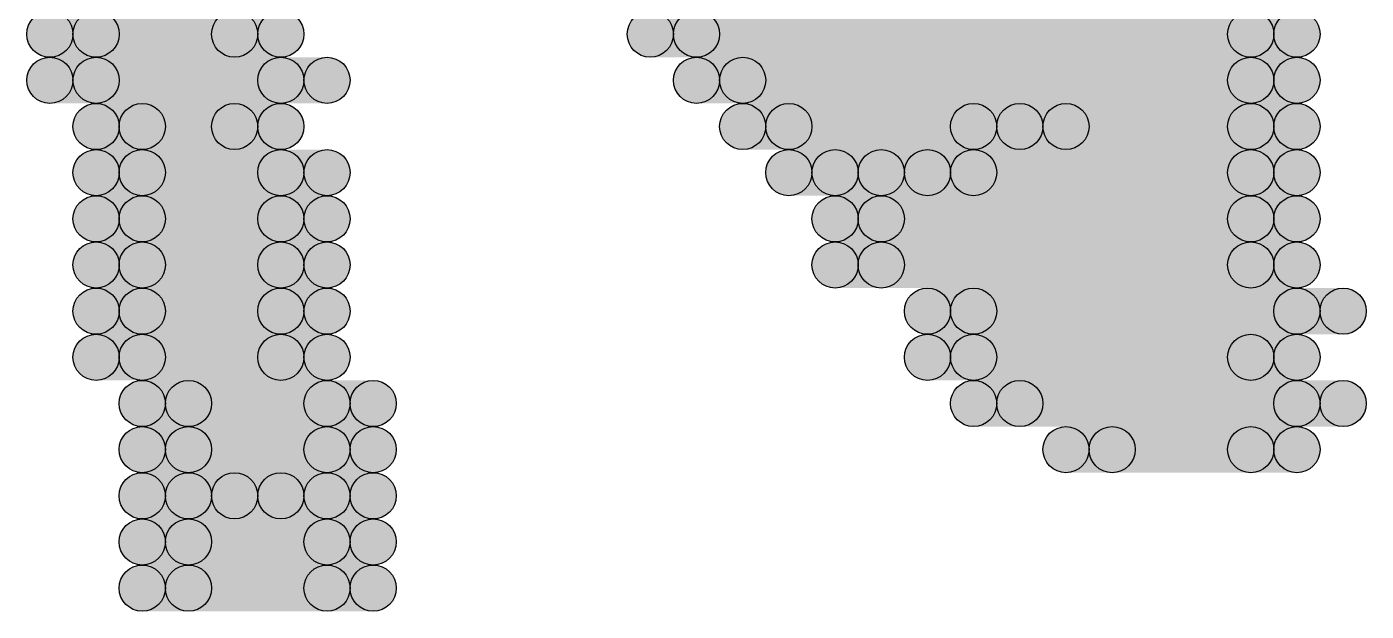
# Model space of a CAD drawing. Header units: millimetres. Extents: x 0 to 137, y 0 to 37.
# Drawn here: x 130.746 to 131.483, y 1.156 to 1.477 of the extents above; entities that cross this region are included whole.
import ezdxf

# ---------------------------------------------------------------- set-up
doc = ezdxf.new("R2010")
doc.units = ezdxf.units.MM
doc.layers.add('TopLayer', color=1, linetype='Continuous')
doc.layers.add('TopSolder', color=216, linetype='Continuous')

msp = doc.modelspace()

# ---------------------------------------------------------------- hatches: boundary and pattern name
at = {"layer": 'TopLayer'}
h = msp.add_hatch(color=1, dxfattribs=at)
edge = h.paths.add_edge_path()
edge.add_arc((130.7846, 1.4732), 0.0127, 0, 360)
for points in [[(130.7846, 1.4605), (130.7846, 1.4859), (130.8862, 1.4859), (130.8862, 1.4605)], [(131.1148, 1.4605), (131.1148, 1.4859), (131.445, 1.4859), (131.445, 1.4605)], [(130.7846, 1.4351), (130.7846, 1.4605), (130.9116, 1.4605), (130.9116, 1.4351)], [(131.1402, 1.4351), (131.1402, 1.4605), (131.445, 1.4605), (131.445, 1.4351)], [(130.81, 1.4097), (130.81, 1.4351), (130.8862, 1.4351), (130.8862, 1.4097)], [(131.1656, 1.4097), (131.1656, 1.4351), (131.2926, 1.4351), (131.2926, 1.4097)], [(131.318, 1.4097), (131.318, 1.4351), (131.445, 1.4351), (131.445, 1.4097)], [(130.81, 1.3843), (130.81, 1.4097), (130.9116, 1.4097), (130.9116, 1.3843)], [(131.191, 1.3843), (131.191, 1.4097), (131.2418, 1.4097), (131.2418, 1.3843)], [(131.2672, 1.3843), (131.2672, 1.4097), (131.445, 1.4097), (131.445, 1.3843)], [(130.81, 1.3589), (130.81, 1.3843), (130.9116, 1.3843), (130.9116, 1.3589)], [(131.2164, 1.3589), (131.2164, 1.3843), (131.445, 1.3843), (131.445, 1.3589)], [(130.81, 1.3335), (130.81, 1.3589), (130.9116, 1.3589), (130.9116, 1.3335)], [(131.2164, 1.3335), (131.2164, 1.3589), (131.445, 1.3589), (131.445, 1.3335)], [(130.81, 1.3081), (130.81, 1.3335), (130.9116, 1.3335), (130.9116, 1.3081)], [(131.2672, 1.3081), (131.2672, 1.3335), (131.4704, 1.3335), (131.4704, 1.3081)], [(130.81, 1.2827), (130.81, 1.3081), (130.9116, 1.3081), (130.9116, 1.2827)], [(131.2672, 1.2827), (131.2672, 1.3081), (131.445, 1.3081), (131.445, 1.2827)], [(130.8354, 1.2573), (130.8354, 1.2827), (130.937, 1.2827), (130.937, 1.2573)], [(131.2926, 1.2573), (131.2926, 1.2827), (131.4704, 1.2827), (131.4704, 1.2573)], [(130.8354, 1.2319), (130.8354, 1.2573), (130.937, 1.2573), (130.937, 1.2319)], [(131.3434, 1.2319), (131.3434, 1.2573), (131.445, 1.2573), (131.445, 1.2319)], [(130.8354, 1.2065), (130.8354, 1.2319), (130.8862, 1.2319), (130.8862, 1.2065)], [(130.9116, 1.2065), (130.9116, 1.2319), (130.937, 1.2319), (130.937, 1.2065)], [(130.8354, 1.1811), (130.8354, 1.2065), (130.937, 1.2065), (130.937, 1.1811)], [(130.8354, 1.1557), (130.8354, 1.1811), (130.937, 1.1811), (130.937, 1.1557)]]:
    msp.add_hatch(color=1, dxfattribs=at).paths.add_polyline_path(points)
h = msp.add_hatch(color=1, dxfattribs=at)
edge = h.paths.add_edge_path()
edge.add_arc((130.8862, 1.4732), 0.0127, 0, 360)
h = msp.add_hatch(color=1, dxfattribs=at)
edge = h.paths.add_edge_path()
edge.add_arc((131.1148, 1.4732), 0.0127, 0, 360)
h = msp.add_hatch(color=1, dxfattribs=at)
edge = h.paths.add_edge_path()
edge.add_arc((131.445, 1.4732), 0.0127, 0, 360)
h = msp.add_hatch(color=1, dxfattribs=at)
edge = h.paths.add_edge_path()
edge.add_arc((130.7846, 1.4478), 0.0127, 0, 360)
h = msp.add_hatch(color=1, dxfattribs=at)
edge = h.paths.add_edge_path()
edge.add_arc((130.9116, 1.4478), 0.0127, 0, 360)
h = msp.add_hatch(color=1, dxfattribs=at)
edge = h.paths.add_edge_path()
edge.add_arc((131.1402, 1.4478), 0.0127, 0, 360)
h = msp.add_hatch(color=1, dxfattribs=at)
edge = h.paths.add_edge_path()
edge.add_arc((131.445, 1.4478), 0.0127, 0, 360)
h = msp.add_hatch(color=1, dxfattribs=at)
edge = h.paths.add_edge_path()
edge.add_arc((130.81, 1.4224), 0.0127, 0, 360)
h = msp.add_hatch(color=1, dxfattribs=at)
edge = h.paths.add_edge_path()
edge.add_arc((130.8862, 1.4224), 0.0127, 0, 360)
h = msp.add_hatch(color=1, dxfattribs=at)
edge = h.paths.add_edge_path()
edge.add_arc((131.1656, 1.4224), 0.0127, 0, 360)
h = msp.add_hatch(color=1, dxfattribs=at)
edge = h.paths.add_edge_path()
edge.add_arc((131.2926, 1.4224), 0.0127, 0, 360)
h = msp.add_hatch(color=1, dxfattribs=at)
edge = h.paths.add_edge_path()
edge.add_arc((131.318, 1.4224), 0.0127, 0, 360)
h = msp.add_hatch(color=1, dxfattribs=at)
edge = h.paths.add_edge_path()
edge.add_arc((131.445, 1.4224), 0.0127, 0, 360)
h = msp.add_hatch(color=1, dxfattribs=at)
edge = h.paths.add_edge_path()
edge.add_arc((130.81, 1.397), 0.0127, 0, 360)
h = msp.add_hatch(color=1, dxfattribs=at)
edge = h.paths.add_edge_path()
edge.add_arc((130.9116, 1.397), 0.0127, 0, 360)
h = msp.add_hatch(color=1, dxfattribs=at)
edge = h.paths.add_edge_path()
edge.add_arc((131.191, 1.397), 0.0127, 0, 360)
h = msp.add_hatch(color=1, dxfattribs=at)
edge = h.paths.add_edge_path()
edge.add_arc((131.2418, 1.397), 0.0127, 0, 360)
h = msp.add_hatch(color=1, dxfattribs=at)
edge = h.paths.add_edge_path()
edge.add_arc((131.2672, 1.397), 0.0127, 0, 360)
h = msp.add_hatch(color=1, dxfattribs=at)
edge = h.paths.add_edge_path()
edge.add_arc((131.445, 1.397), 0.0127, 0, 360)
h = msp.add_hatch(color=1, dxfattribs=at)
edge = h.paths.add_edge_path()
edge.add_arc((130.81, 1.3716), 0.0127, 0, 360)
h = msp.add_hatch(color=1, dxfattribs=at)
edge = h.paths.add_edge_path()
edge.add_arc((130.9116, 1.3716), 0.0127, 0, 360)
h = msp.add_hatch(color=1, dxfattribs=at)
edge = h.paths.add_edge_path()
edge.add_arc((131.2164, 1.3716), 0.0127, 0, 360)
h = msp.add_hatch(color=1, dxfattribs=at)
edge = h.paths.add_edge_path()
edge.add_arc((131.445, 1.3716), 0.0127, 0, 360)
h = msp.add_hatch(color=1, dxfattribs=at)
edge = h.paths.add_edge_path()
edge.add_arc((130.81, 1.3462), 0.0127, 0, 360)
h = msp.add_hatch(color=1, dxfattribs=at)
edge = h.paths.add_edge_path()
edge.add_arc((130.9116, 1.3462), 0.0127, 0, 360)
h = msp.add_hatch(color=1, dxfattribs=at)
edge = h.paths.add_edge_path()
edge.add_arc((131.2164, 1.3462), 0.0127, 0, 360)
h = msp.add_hatch(color=1, dxfattribs=at)
edge = h.paths.add_edge_path()
edge.add_arc((131.445, 1.3462), 0.0127, 0, 360)
h = msp.add_hatch(color=1, dxfattribs=at)
edge = h.paths.add_edge_path()
edge.add_arc((130.81, 1.3208), 0.0127, 0, 360)
h = msp.add_hatch(color=1, dxfattribs=at)
edge = h.paths.add_edge_path()
edge.add_arc((130.9116, 1.3208), 0.0127, 0, 360)
h = msp.add_hatch(color=1, dxfattribs=at)
edge = h.paths.add_edge_path()
edge.add_arc((131.2672, 1.3208), 0.0127, 0, 360)
h = msp.add_hatch(color=1, dxfattribs=at)
edge = h.paths.add_edge_path()
edge.add_arc((131.4704, 1.3208), 0.0127, 0, 360)
h = msp.add_hatch(color=1, dxfattribs=at)
edge = h.paths.add_edge_path()
edge.add_arc((130.81, 1.2954), 0.0127, 0, 360)
h = msp.add_hatch(color=1, dxfattribs=at)
edge = h.paths.add_edge_path()
edge.add_arc((130.9116, 1.2954), 0.0127, 0, 360)
h = msp.add_hatch(color=1, dxfattribs=at)
edge = h.paths.add_edge_path()
edge.add_arc((131.2672, 1.2954), 0.0127, 0, 360)
h = msp.add_hatch(color=1, dxfattribs=at)
edge = h.paths.add_edge_path()
edge.add_arc((131.445, 1.2954), 0.0127, 0, 360)
h = msp.add_hatch(color=1, dxfattribs=at)
edge = h.paths.add_edge_path()
edge.add_arc((130.8354, 1.27), 0.0127, 0, 360)
h = msp.add_hatch(color=1, dxfattribs=at)
edge = h.paths.add_edge_path()
edge.add_arc((130.937, 1.27), 0.0127, 0, 360)
h = msp.add_hatch(color=1, dxfattribs=at)
edge = h.paths.add_edge_path()
edge.add_arc((131.2926, 1.27), 0.0127, 0, 360)
h = msp.add_hatch(color=1, dxfattribs=at)
edge = h.paths.add_edge_path()
edge.add_arc((131.4704, 1.27), 0.0127, 0, 360)
h = msp.add_hatch(color=1, dxfattribs=at)
edge = h.paths.add_edge_path()
edge.add_arc((130.8354, 1.2446), 0.0127, 0, 360)
h = msp.add_hatch(color=1, dxfattribs=at)
edge = h.paths.add_edge_path()
edge.add_arc((130.937, 1.2446), 0.0127, 0, 360)
h = msp.add_hatch(color=1, dxfattribs=at)
edge = h.paths.add_edge_path()
edge.add_arc((131.3434, 1.2446), 0.0127, 0, 360)
h = msp.add_hatch(color=1, dxfattribs=at)
edge = h.paths.add_edge_path()
edge.add_arc((131.445, 1.2446), 0.0127, 0, 360)
h = msp.add_hatch(color=1, dxfattribs=at)
edge = h.paths.add_edge_path()
edge.add_arc((130.8354, 1.2192), 0.0127, 0, 360)
h = msp.add_hatch(color=1, dxfattribs=at)
edge = h.paths.add_edge_path()
edge.add_arc((130.8862, 1.2192), 0.0127, 0, 360)
h = msp.add_hatch(color=1, dxfattribs=at)
edge = h.paths.add_edge_path()
edge.add_arc((130.9116, 1.2192), 0.0127, 0, 360)
h = msp.add_hatch(color=1, dxfattribs=at)
edge = h.paths.add_edge_path()
edge.add_arc((130.937, 1.2192), 0.0127, 0, 360)
h = msp.add_hatch(color=1, dxfattribs=at)
edge = h.paths.add_edge_path()
edge.add_arc((130.8354, 1.1938), 0.0127, 0, 360)
h = msp.add_hatch(color=1, dxfattribs=at)
edge = h.paths.add_edge_path()
edge.add_arc((130.937, 1.1938), 0.0127, 0, 360)
h = msp.add_hatch(color=1, dxfattribs=at)
edge = h.paths.add_edge_path()
edge.add_arc((130.8354, 1.1684), 0.0127, 0, 360)
h = msp.add_hatch(color=1, dxfattribs=at)
edge = h.paths.add_edge_path()
edge.add_arc((130.937, 1.1684), 0.0127, 0, 360)
at = {"layer": 'TopSolder'}
h = msp.add_hatch(color=216, dxfattribs=at)
edge = h.paths.add_edge_path()
edge.add_arc((130.7592, 1.4732), 0.0127, 0, 360)
for points in [[(130.7592, 1.4605), (130.7592, 1.4859), (130.8608, 1.4859), (130.8608, 1.4605)], [(131.0894, 1.4605), (131.0894, 1.4859), (131.4196, 1.4859), (131.4196, 1.4605)], [(130.7592, 1.4351), (130.7592, 1.4605), (130.8862, 1.4605), (130.8862, 1.4351)], [(131.1148, 1.4351), (131.1148, 1.4605), (131.4196, 1.4605), (131.4196, 1.4351)], [(130.7846, 1.4097), (130.7846, 1.4351), (130.8608, 1.4351), (130.8608, 1.4097)], [(131.1402, 1.4097), (131.1402, 1.4351), (131.2672, 1.4351), (131.2672, 1.4097)], [(131.2926, 1.4097), (131.2926, 1.4351), (131.4196, 1.4351), (131.4196, 1.4097)], [(130.7846, 1.3843), (130.7846, 1.4097), (130.8862, 1.4097), (130.8862, 1.3843)], [(131.1656, 1.3843), (131.1656, 1.4097), (131.2164, 1.4097), (131.2164, 1.3843)], [(131.2418, 1.3843), (131.2418, 1.4097), (131.4196, 1.4097), (131.4196, 1.3843)], [(130.7846, 1.3589), (130.7846, 1.3843), (130.8862, 1.3843), (130.8862, 1.3589)], [(131.191, 1.3589), (131.191, 1.3843), (131.4196, 1.3843), (131.4196, 1.3589)], [(130.7846, 1.3335), (130.7846, 1.3589), (130.8862, 1.3589), (130.8862, 1.3335)], [(131.191, 1.3335), (131.191, 1.3589), (131.4196, 1.3589), (131.4196, 1.3335)], [(130.7846, 1.3081), (130.7846, 1.3335), (130.8862, 1.3335), (130.8862, 1.3081)], [(131.2418, 1.3081), (131.2418, 1.3335), (131.445, 1.3335), (131.445, 1.3081)], [(130.7846, 1.2827), (130.7846, 1.3081), (130.8862, 1.3081), (130.8862, 1.2827)], [(131.2418, 1.2827), (131.2418, 1.3081), (131.4196, 1.3081), (131.4196, 1.2827)], [(130.81, 1.2573), (130.81, 1.2827), (130.9116, 1.2827), (130.9116, 1.2573)], [(131.2672, 1.2573), (131.2672, 1.2827), (131.445, 1.2827), (131.445, 1.2573)], [(130.81, 1.2319), (130.81, 1.2573), (130.9116, 1.2573), (130.9116, 1.2319)], [(131.318, 1.2319), (131.318, 1.2573), (131.4196, 1.2573), (131.4196, 1.2319)], [(130.81, 1.2065), (130.81, 1.2319), (130.8608, 1.2319), (130.8608, 1.2065)], [(130.8862, 1.2065), (130.8862, 1.2319), (130.9116, 1.2319), (130.9116, 1.2065)], [(130.81, 1.1811), (130.81, 1.2065), (130.9116, 1.2065), (130.9116, 1.1811)], [(130.81, 1.1557), (130.81, 1.1811), (130.9116, 1.1811), (130.9116, 1.1557)]]:
    msp.add_hatch(color=216, dxfattribs=at).paths.add_polyline_path(points)
h = msp.add_hatch(color=216, dxfattribs=at)
edge = h.paths.add_edge_path()
edge.add_arc((130.8608, 1.4732), 0.0127, 0, 360)
h = msp.add_hatch(color=216, dxfattribs=at)
edge = h.paths.add_edge_path()
edge.add_arc((131.0894, 1.4732), 0.0127, 0, 360)
h = msp.add_hatch(color=216, dxfattribs=at)
edge = h.paths.add_edge_path()
edge.add_arc((131.4196, 1.4732), 0.0127, 0, 360)
h = msp.add_hatch(color=216, dxfattribs=at)
edge = h.paths.add_edge_path()
edge.add_arc((130.7592, 1.4478), 0.0127, 0, 360)
h = msp.add_hatch(color=216, dxfattribs=at)
edge = h.paths.add_edge_path()
edge.add_arc((130.8862, 1.4478), 0.0127, 0, 360)
h = msp.add_hatch(color=216, dxfattribs=at)
edge = h.paths.add_edge_path()
edge.add_arc((131.1148, 1.4478), 0.0127, 0, 360)
h = msp.add_hatch(color=216, dxfattribs=at)
edge = h.paths.add_edge_path()
edge.add_arc((131.4196, 1.4478), 0.0127, 0, 360)
h = msp.add_hatch(color=216, dxfattribs=at)
edge = h.paths.add_edge_path()
edge.add_arc((130.7846, 1.4224), 0.0127, 0, 360)
h = msp.add_hatch(color=216, dxfattribs=at)
edge = h.paths.add_edge_path()
edge.add_arc((130.8608, 1.4224), 0.0127, 0, 360)
h = msp.add_hatch(color=216, dxfattribs=at)
edge = h.paths.add_edge_path()
edge.add_arc((131.1402, 1.4224), 0.0127, 0, 360)
h = msp.add_hatch(color=216, dxfattribs=at)
edge = h.paths.add_edge_path()
edge.add_arc((131.2672, 1.4224), 0.0127, 0, 360)
h = msp.add_hatch(color=216, dxfattribs=at)
edge = h.paths.add_edge_path()
edge.add_arc((131.2926, 1.4224), 0.0127, 0, 360)
h = msp.add_hatch(color=216, dxfattribs=at)
edge = h.paths.add_edge_path()
edge.add_arc((131.4196, 1.4224), 0.0127, 0, 360)
h = msp.add_hatch(color=216, dxfattribs=at)
edge = h.paths.add_edge_path()
edge.add_arc((130.7846, 1.397), 0.0127, 0, 360)
h = msp.add_hatch(color=216, dxfattribs=at)
edge = h.paths.add_edge_path()
edge.add_arc((130.8862, 1.397), 0.0127, 0, 360)
h = msp.add_hatch(color=216, dxfattribs=at)
edge = h.paths.add_edge_path()
edge.add_arc((131.1656, 1.397), 0.0127, 0, 360)
h = msp.add_hatch(color=216, dxfattribs=at)
edge = h.paths.add_edge_path()
edge.add_arc((131.2164, 1.397), 0.0127, 0, 360)
h = msp.add_hatch(color=216, dxfattribs=at)
edge = h.paths.add_edge_path()
edge.add_arc((131.2418, 1.397), 0.0127, 0, 360)
h = msp.add_hatch(color=216, dxfattribs=at)
edge = h.paths.add_edge_path()
edge.add_arc((131.4196, 1.397), 0.0127, 0, 360)
h = msp.add_hatch(color=216, dxfattribs=at)
edge = h.paths.add_edge_path()
edge.add_arc((130.7846, 1.3716), 0.0127, 0, 360)
h = msp.add_hatch(color=216, dxfattribs=at)
edge = h.paths.add_edge_path()
edge.add_arc((130.8862, 1.3716), 0.0127, 0, 360)
h = msp.add_hatch(color=216, dxfattribs=at)
edge = h.paths.add_edge_path()
edge.add_arc((131.191, 1.3716), 0.0127, 0, 360)
h = msp.add_hatch(color=216, dxfattribs=at)
edge = h.paths.add_edge_path()
edge.add_arc((131.4196, 1.3716), 0.0127, 0, 360)
h = msp.add_hatch(color=216, dxfattribs=at)
edge = h.paths.add_edge_path()
edge.add_arc((130.7846, 1.3462), 0.0127, 0, 360)
h = msp.add_hatch(color=216, dxfattribs=at)
edge = h.paths.add_edge_path()
edge.add_arc((130.8862, 1.3462), 0.0127, 0, 360)
h = msp.add_hatch(color=216, dxfattribs=at)
edge = h.paths.add_edge_path()
edge.add_arc((131.191, 1.3462), 0.0127, 0, 360)
h = msp.add_hatch(color=216, dxfattribs=at)
edge = h.paths.add_edge_path()
edge.add_arc((131.4196, 1.3462), 0.0127, 0, 360)
h = msp.add_hatch(color=216, dxfattribs=at)
edge = h.paths.add_edge_path()
edge.add_arc((130.7846, 1.3208), 0.0127, 0, 360)
h = msp.add_hatch(color=216, dxfattribs=at)
edge = h.paths.add_edge_path()
edge.add_arc((130.8862, 1.3208), 0.0127, 0, 360)
h = msp.add_hatch(color=216, dxfattribs=at)
edge = h.paths.add_edge_path()
edge.add_arc((131.2418, 1.3208), 0.0127, 0, 360)
h = msp.add_hatch(color=216, dxfattribs=at)
edge = h.paths.add_edge_path()
edge.add_arc((131.445, 1.3208), 0.0127, 0, 360)
h = msp.add_hatch(color=216, dxfattribs=at)
edge = h.paths.add_edge_path()
edge.add_arc((130.7846, 1.2954), 0.0127, 0, 360)
h = msp.add_hatch(color=216, dxfattribs=at)
edge = h.paths.add_edge_path()
edge.add_arc((130.8862, 1.2954), 0.0127, 0, 360)
h = msp.add_hatch(color=216, dxfattribs=at)
edge = h.paths.add_edge_path()
edge.add_arc((131.2418, 1.2954), 0.0127, 0, 360)
h = msp.add_hatch(color=216, dxfattribs=at)
edge = h.paths.add_edge_path()
edge.add_arc((131.4196, 1.2954), 0.0127, 0, 360)
h = msp.add_hatch(color=216, dxfattribs=at)
edge = h.paths.add_edge_path()
edge.add_arc((130.81, 1.27), 0.0127, 0, 360)
h = msp.add_hatch(color=216, dxfattribs=at)
edge = h.paths.add_edge_path()
edge.add_arc((130.9116, 1.27), 0.0127, 0, 360)
h = msp.add_hatch(color=216, dxfattribs=at)
edge = h.paths.add_edge_path()
edge.add_arc((131.2672, 1.27), 0.0127, 0, 360)
h = msp.add_hatch(color=216, dxfattribs=at)
edge = h.paths.add_edge_path()
edge.add_arc((131.445, 1.27), 0.0127, 0, 360)
h = msp.add_hatch(color=216, dxfattribs=at)
edge = h.paths.add_edge_path()
edge.add_arc((130.81, 1.2446), 0.0127, 0, 360)
h = msp.add_hatch(color=216, dxfattribs=at)
edge = h.paths.add_edge_path()
edge.add_arc((130.9116, 1.2446), 0.0127, 0, 360)
h = msp.add_hatch(color=216, dxfattribs=at)
edge = h.paths.add_edge_path()
edge.add_arc((131.318, 1.2446), 0.0127, 0, 360)
h = msp.add_hatch(color=216, dxfattribs=at)
edge = h.paths.add_edge_path()
edge.add_arc((131.4196, 1.2446), 0.0127, 0, 360)
h = msp.add_hatch(color=216, dxfattribs=at)
edge = h.paths.add_edge_path()
edge.add_arc((130.81, 1.2192), 0.0127, 0, 360)
h = msp.add_hatch(color=216, dxfattribs=at)
edge = h.paths.add_edge_path()
edge.add_arc((130.8608, 1.2192), 0.0127, 0, 360)
h = msp.add_hatch(color=216, dxfattribs=at)
edge = h.paths.add_edge_path()
edge.add_arc((130.8862, 1.2192), 0.0127, 0, 360)
h = msp.add_hatch(color=216, dxfattribs=at)
edge = h.paths.add_edge_path()
edge.add_arc((130.9116, 1.2192), 0.0127, 0, 360)
h = msp.add_hatch(color=216, dxfattribs=at)
edge = h.paths.add_edge_path()
edge.add_arc((130.81, 1.1938), 0.0127, 0, 360)
h = msp.add_hatch(color=216, dxfattribs=at)
edge = h.paths.add_edge_path()
edge.add_arc((130.9116, 1.1938), 0.0127, 0, 360)
h = msp.add_hatch(color=216, dxfattribs=at)
edge = h.paths.add_edge_path()
edge.add_arc((130.81, 1.1684), 0.0127, 0, 360)
h = msp.add_hatch(color=216, dxfattribs=at)
edge = h.paths.add_edge_path()
edge.add_arc((130.9116, 1.1684), 0.0127, 0, 360)

# ---------------------------------------------------------------- linework, layer by layer
at = {"layer": 'TopLayer'}
for centre in [(130.7846, 1.4732), (130.8862, 1.4732), (131.1148, 1.4732), (131.445, 1.4732), (130.7846, 1.4478), (130.9116, 1.4478), (131.1402, 1.4478), (131.445, 1.4478), (130.81, 1.4224), (130.8862, 1.4224), (131.1656, 1.4224), (131.2926, 1.4224), (131.318, 1.4224), (131.445, 1.4224), (130.81, 1.397), (130.9116, 1.397), (131.191, 1.397), (131.2418, 1.397), (131.2672, 1.397), (131.445, 1.397), (130.81, 1.3716), (130.9116, 1.3716), (131.2164, 1.3716), (131.445, 1.3716), (130.81, 1.3462), (130.9116, 1.3462), (131.2164, 1.3462), (131.445, 1.3462), (130.81, 1.3208), (130.9116, 1.3208), (131.2672, 1.3208), (131.4704, 1.3208), (130.81, 1.2954), (130.9116, 1.2954), (131.2672, 1.2954), (131.445, 1.2954), (130.8354, 1.27), (130.937, 1.27), (131.2926, 1.27), (131.4704, 1.27), (130.8354, 1.2446), (130.937, 1.2446), (131.3434, 1.2446), (131.445, 1.2446), (130.8354, 1.2192), (130.8862, 1.2192), (130.9116, 1.2192), (130.937, 1.2192), (130.8354, 1.1938), (130.937, 1.1938), (130.8354, 1.1684), (130.937, 1.1684)]:
    msp.add_circle(centre, 0.0127, dxfattribs=at)
at = {"layer": 'TopSolder'}
for centre in [(130.7592, 1.4732), (130.8608, 1.4732), (131.0894, 1.4732), (131.4196, 1.4732), (130.7592, 1.4478), (130.8862, 1.4478), (131.1148, 1.4478), (131.4196, 1.4478), (130.7846, 1.4224), (130.8608, 1.4224), (131.1402, 1.4224), (131.2672, 1.4224), (131.2926, 1.4224), (131.4196, 1.4224), (130.7846, 1.397), (130.8862, 1.397), (131.1656, 1.397), (131.2164, 1.397), (131.2418, 1.397), (131.4196, 1.397), (130.7846, 1.3716), (130.8862, 1.3716), (131.191, 1.3716), (131.4196, 1.3716), (130.7846, 1.3462), (130.8862, 1.3462), (131.191, 1.3462), (131.4196, 1.3462), (130.7846, 1.3208), (130.8862, 1.3208), (131.2418, 1.3208), (131.445, 1.3208), (130.7846, 1.2954), (130.8862, 1.2954), (131.2418, 1.2954), (131.4196, 1.2954), (130.81, 1.27), (130.9116, 1.27), (131.2672, 1.27), (131.445, 1.27), (130.81, 1.2446), (130.9116, 1.2446), (131.318, 1.2446), (131.4196, 1.2446), (130.81, 1.2192), (130.8608, 1.2192), (130.8862, 1.2192), (130.9116, 1.2192), (130.81, 1.1938), (130.9116, 1.1938), (130.81, 1.1684), (130.9116, 1.1684)]:
    msp.add_circle(centre, 0.0127, dxfattribs=at)

doc.saveas('drawing.dxf')
